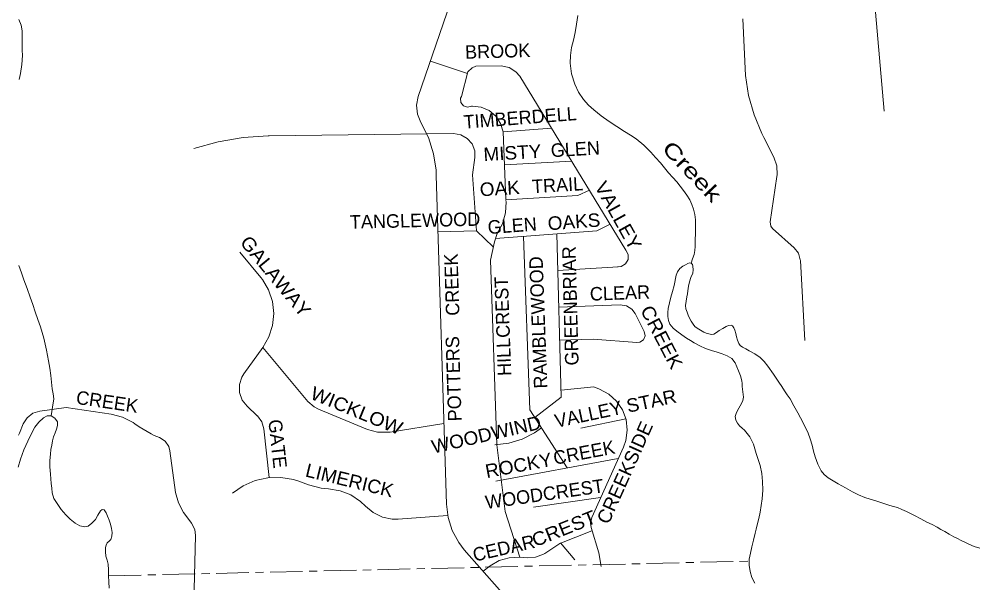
# Model space of a CAD drawing. Extents: x 3427609 to 3633543, y 2397145 to 2594380.
# Drawn here: x 3544552 to 3553538, y 2548071 to 2553365 of the extents above; entities that cross this region are included whole.
import ezdxf
from ezdxf.enums import TextEntityAlignment as Align

# ---------------------------------------------------------------- set-up
doc = ezdxf.new("R2010")
doc.units = 0
doc.header["$LTSCALE"] = 51
doc.linetypes.add('DASH_DOUBLE_DOT', pattern=[9.2, 5, -1.2, 0.3, -1.2, 0.3, -1.2])
doc.linetypes.add('LONG_DASH_SHORT_DASH', pattern=[9.9, 6, -1.2, 1.5, -1.2])
doc.layers.add('19', color=7, linetype='Continuous')
doc.layers.add('34', color=7, linetype='Continuous')
for name, color, linetype, lineweight in [('21', 7, 'Continuous', 13), ('37', 7, 'DASH_DOUBLE_DOT', 13), ('38', 7, 'Continuous', 13), ('52', 7, 'LONG_DASH_SHORT_DASH', 13)]:
    doc.layers.add(name, color=color, linetype=linetype, lineweight=lineweight)

msp = doc.modelspace()

# ---------------------------------------------------------------- linework, layer by layer
at = {"layer": '21'}
for p, q in [((3548757.98, 2552853.31), (3548410.43, 2552970.68)), ((3549092.29, 2552306.46), (3549548.03, 2552341.82)), ((3549118.82, 2551671.6), (3549092.29, 2552306.46)), ((3549105.29, 2551995.25), (3549736.76, 2552032.1)), ((3546818.71, 2550940.01), (3546623.73, 2551177.21)), ((3551924.48, 2550347.35), (3551881.77, 2551098.83)), ((3549605.17, 2551003.61), (3550170.97, 2551039.99)), ((3547260.82, 2549774.74), (3546839.4, 2550281.36)), ((3549823.49, 2549522.31), (3550244.44, 2549611.69)), ((3549026.09, 2549025.16), (3550172.81, 2549239.4)), ((3549377.22, 2548781.65), (3550007.5, 2548871.82)), ((3549765.55, 2548287.81), (3549631.8, 2548445.77))]:
    msp.add_line(p, q, dxfattribs=at)
for points in [[(3552668.47, 2552500.77), (3552587.17, 2553430.2), (3552573.21, 2553497.99), (3552535.63, 2553573.74), (3552530.36, 2553581.54), (3552477.52, 2553683), (3552446.94, 2553793.23), (3552439.97, 2553907.41), (3552501.13, 2555301.59), (3552406.91, 2556999.94)], [(3548728.84, 2548382.7), (3548676.43, 2548450.62), (3548615.21, 2548562.66), (3548575.98, 2548684.16), (3548560.14, 2548810.85), (3548465.98, 2551895.52), (3548463.25, 2551945.55), (3548438.92, 2552101.58), (3548391.27, 2552252.12), (3548321.39, 2552393.72), (3548320.56, 2552395.14), (3548289.09, 2552472.65), (3548280.8, 2552555.89), (3548296.37, 2552638.09), (3548869.05, 2554307.98)], [(3551881.76, 2551098.83), (3551881.32, 2551104.8), (3551863.74, 2551165.85), (3551824.94, 2551216.16), (3551620.25, 2551397.69), (3551603.36, 2551420.28), (3551597.51, 2551460.37), (3551661.94, 2551888.62), (3551663.71, 2551902.64), (3551660.37, 2551987.13), (3551633.54, 2552067.33), (3551540.43, 2552253.15), (3551520.9, 2552291.01), (3551447.12, 2552466.02), (3551395.98, 2552648.93), (3551368.29, 2552836.83), (3551343.33, 2553367.59)], [(3550167.68, 2551039.78), (3550200.6, 2551043.06), (3550241.44, 2551066.86), (3550265.68, 2551107.44), (3550267.25, 2551154.69), (3550245.77, 2551196.8), (3549250.46, 2552830.15), (3549212.89, 2552870.65), (3549148.47, 2552909.98), (3549075, 2552927.26), (3548837.18, 2552921.98), (3548801.29, 2552907.02), (3548762.18, 2552869.08), (3548700.96, 2552639.13), (3548694.47, 2552623.1), (3548696.01, 2552582.98), (3548719.73, 2552550.57), (3548757.5, 2552536.97), (3548796.43, 2552546.81), (3548807.07, 2552547.37), (3548888.08, 2552538.11), (3548962.94, 2552505.79), (3549025.23, 2552453.18), (3549069.62, 2552384.78), (3549092.29, 2552306.46)], [(3548842.18, 2551376.98), (3548806.83, 2551903.88), (3548827.87, 2552066.24), (3548825.96, 2552129.07), (3548801.52, 2552193.3), (3548756.62, 2552245.33), (3548696.65, 2552278.91), (3548628.83, 2552290), (3546898.39, 2552269.21), (3546889.39, 2552269.08), (3546653.01, 2552253.34), (3546419.43, 2552213.78), (3546191.05, 2552150.8)], [(3549118.96, 2551668.22), (3549794.15, 2551708.4), (3549903.13, 2551759.09)], [(3548906.51, 2548180.19), (3548971.98, 2548230.22), (3549056.67, 2548279.88), (3549150.85, 2548307.6), (3549248.94, 2548311.73), (3549250.4, 2548311.61), (3549113.24, 2548741.62), (3549034.85, 2549367.43), (3548974.37, 2551100.12), (3549011.75, 2551272.76), (3549037.3, 2551351.7), (3549087.55, 2551444.05), (3549115.62, 2551545.38), (3549120.05, 2551650.42), (3549119.09, 2551661.84)], [(3549021.73, 2551305.69), (3549972.3, 2551375.5), (3550098.28, 2551438.83)], [(3548999.72, 2551226.86), (3548842.07, 2551376.97), (3548482.06, 2551368.53)], [(3549391.54, 2549623.12), (3549636.65, 2549814.18), (3549596.06, 2551347.87)], [(3549693.57, 2549149.87), (3549344.41, 2549696.99), (3549283.68, 2551324.92)], [(3546839.4, 2550281.36), (3546895.85, 2550380.01), (3546930.39, 2550488.29), (3546941.49, 2550601.4), (3546928.65, 2550714.33), (3546892.46, 2550822.07), (3546834.5, 2550919.84), (3546818.72, 2550940)], [(3549622.48, 2550349.62), (3549939.22, 2550359.05), (3550347.92, 2550327.06), (3550375.95, 2550330.39), (3550409.88, 2550353.8), (3550425.52, 2550391.94), (3550417.77, 2550432.43), (3550330.56, 2550600.67), (3550301.3, 2550639.82), (3550250.87, 2550671.8), (3550191.96, 2550681.59), (3549614.24, 2550660.97)], [(3546786.38, 2549640.13), (3546691.03, 2549729.22), (3546645.52, 2549788.07), (3546620.97, 2549858.29), (3546619.89, 2549932.68), (3546642.4, 2550003.59), (3546661.31, 2550034.65), (3546839.4, 2550281.36)], [(3550221.14, 2549346.87), (3550243.13, 2549408.75), (3550256.67, 2549506.15), (3550246.31, 2549603.94), (3550212.66, 2549696.33), (3550157.69, 2549777.88), (3550084.68, 2549843.74), (3549997.92, 2549890.04), (3549944.97, 2549910.48), (3549638.44, 2549880.18)], [(3544545.17, 2549456.54), (3544554.33, 2549477.09), (3544589.49, 2549563.96), (3544625.78, 2549621.86), (3544679.73, 2549663.8), (3544744.8, 2549684.68), (3544745.93, 2549684.83), (3544991.93, 2549716.85), (3545162.16, 2549692.63), (3545415.56, 2549654.95), (3545522.2, 2549627), (3545620.29, 2549576.69), (3545638.81, 2549563.89), (3545677.91, 2549535.57), (3545789.39, 2549469.59), (3545819.41, 2549456.25), (3545870.19, 2549435.08), (3545921.1, 2549400.99), (3545955.19, 2549350.09), (3545965.82, 2549311.21), (3546020.37, 2548921.06), (3546046.29, 2548822.01), (3546094.49, 2548731.68), (3546105.6, 2548716.4)], [(3548537.06, 2549567.1), (3548032.62, 2549487.69), (3548011.39, 2549484.93), (3547914.01, 2549486.97), (3547820.06, 2549512.66), (3547360.39, 2549701.61), (3547319.41, 2549722.96), (3547260.83, 2549774.74)], [(3546898.44, 2549059.81), (3546847.86, 2549517.45), (3546828.6, 2549583.3), (3546787.99, 2549638.59), (3546786.37, 2549640.13)], [(3549014.08, 2549366.69), (3549144.99, 2549381.47), (3549271.07, 2549419.71), (3549388.14, 2549480.14), (3549453.05, 2549526.75)], [(3549917.78, 2548592.07), (3549912.03, 2548630.6), (3549923.79, 2548685.68), (3550221.14, 2549346.88)], [(3546553.97, 2548912.01), (3546653.86, 2548982.24), (3546765.54, 2549031.63), (3546884.7, 2549058.28), (3547006.78, 2549061.16), (3547127.08, 2549040.17), (3547175, 2549024.75)], [(3548571.76, 2548704.68), (3548108.86, 2548670.28), (3548053.08, 2548670.25), (3547959.76, 2548689.07), (3547874.07, 2548730.55), (3547801.41, 2548792.06), (3547755.8, 2548835.85), (3547665.12, 2548896.82), (3547563.33, 2548936.6), (3547455.33, 2548953.28), (3547385.39, 2548960.27), (3547266.91, 2548991.01), (3547175.01, 2549024.74)], [(3546208, 2548514.42), (3546200.35, 2548572.17), (3546170.29, 2548631.35), (3546105.59, 2548716.4)], [(3549484.28, 2548348.19), (3549623.95, 2548440.58), (3549925.01, 2548560.84)], [(3550014.02, 2548223.67), (3549989.96, 2548354), (3549917.79, 2548592.08)], [(3546371.06, 2547561.12), (3546289.62, 2547597.26), (3546281.32, 2547601.22), (3546230.9, 2547640.27), (3546198.31, 2547695.09), (3546188.07, 2547758.04), (3546208.01, 2548514.42)], [(3549464.36, 2547336.36), (3549471.22, 2547381.18), (3549466.75, 2547470.46), (3549438.79, 2547555.37), (3549389.34, 2547629.85), (3548728.83, 2548382.7)], [(3549250.41, 2548311.61), (3549318.77, 2548305.88), (3549397.43, 2548311.25), (3549470.89, 2548339.91), (3549484.28, 2548348.2)]]:
    msp.add_lwpolyline(points, dxfattribs=at)
at = {"layer": '37'}
for points in [[(3550857.4, 2551074.04), (3550870.72, 2551113.79), (3550884.04, 2551153.55), (3550891.47, 2551190.73), (3550893.62, 2551228.88), (3550895.72, 2551290.92), (3550897.29, 2551352.96), (3550898.38, 2551416.3), (3550898.31, 2551479.65), (3550891.85, 2551530.66), (3550878.57, 2551581), (3550864.5, 2551625.65), (3550844.52, 2551667.66), (3550815.18, 2551712.22), (3550784.12, 2551755.3), (3550753.81, 2551796.22), (3550722.49, 2551836.32), (3550683.92, 2551878.88), (3550645.01, 2551921.11), (3550606.93, 2551968.82), (3550568.7, 2552016.47), (3550524.04, 2552066.02), (3550477.87, 2552114.27), (3550412.25, 2552181.6), (3550340.56, 2552241.84), (3550286.97, 2552275.87), (3550233, 2552309.09), (3550159.79, 2552356.73), (3550086.87, 2552404.88), (3550013.99, 2552457.09), (3549943.24, 2552512.57), (3549892.84, 2552558.63), (3549847.13, 2552610.31), (3549800.37, 2552678.75), (3549764.93, 2552754.41), (3549735.09, 2552852.43), (3549722.88, 2552951.81), (3549724.4, 2553024.63), (3549734.19, 2553097.1), (3549752.2, 2553167.89), (3549769.26, 2553238.73), (3549782.75, 2553319.16), (3549793.54, 2553400.02)], [(3544552, 2552797.3), (3544564.47, 2552853.23), (3544577.23, 2552938.95), (3544582.03, 2553024.99), (3544581.42, 2553072.48), (3544580.81, 2553119.98), (3544579.95, 2553187.27), (3544579.08, 2553254.55), (3544569.68, 2553309.45), (3544550.04, 2553362.37)], [(3544851.97, 2549639.86), (3544864.11, 2549719.85), (3544876.26, 2549799.84), (3544872.14, 2549845.93), (3544861.91, 2549892.02), (3544855.51, 2549955.89), (3544848.42, 2550019.84), (3544838.48, 2550088.44), (3544826.9, 2550156.8), (3544817.34, 2550206.88), (3544807.18, 2550256.84), (3544795.11, 2550312.86), (3544782.03, 2550368.67), (3544768, 2550421.6), (3544751.7, 2550473.85), (3544727.1, 2550544.81), (3544702.47, 2550615.74), (3544679.34, 2550684.77), (3544655.91, 2550753.7), (3544626.72, 2550834.53), (3544597.2, 2550915.25), (3544573.07, 2550982.83), (3544549.36, 2551050.56)]]:
    msp.add_lwpolyline(points, dxfattribs=at)
at = {"layer": '38'}
for points in [[(3551455.77, 2548069.16), (3551428.01, 2548121.35), (3551410.9, 2548178.11), (3551401.29, 2548236.22), (3551402.83, 2548294.13), (3551412.63, 2548351.21), (3551425.09, 2548407.89), (3551441.43, 2548472.1), (3551457.68, 2548536.3), (3551467.74, 2548576.66), (3551477.72, 2548617.04), (3551491.24, 2548675.8), (3551503.88, 2548734.81), (3551515.5, 2548796.75), (3551524.68, 2548859.11), (3551530.31, 2548940.2), (3551527.87, 2549021.46), (3551519.92, 2549098.39), (3551503.51, 2549174.21), (3551485.2, 2549230.94), (3551466.5, 2549287.22), (3551454.3, 2549330.6), (3551441.68, 2549374), (3551406.69, 2549442.42), (3551358.34, 2549503.56), (3551335.31, 2549525.21), (3551311.69, 2549546.52), (3551291.14, 2549570.71), (3551275.46, 2549597.52), (3551271.55, 2549634.52), (3551282.42, 2549671.5), (3551305.64, 2549712.45), (3551328.79, 2549753.91), (3551343.19, 2549784.53), (3551349.06, 2549816.18), (3551343.15, 2549866.24), (3551337.24, 2549916.31), (3551334.92, 2549942.67), (3551332.61, 2549969.03), (3551319.91, 2550015.65), (3551301.14, 2550061.01), (3551287.16, 2550100), (3551271.16, 2550138.48), (3551239.27, 2550176.6), (3551195.27, 2550202.16), (3551149.24, 2550221.22), (3551102.59, 2550237.94), (3551046.78, 2550254.22), (3550991.51, 2550272.15), (3550937.55, 2550297.3), (3550885.43, 2550326.21), (3550850.02, 2550347.17), (3550815.08, 2550368.87), (3550768.68, 2550400.37), (3550723.35, 2550433.68), (3550687.06, 2550463.66), (3550656.62, 2550501.44), (3550643.59, 2550535.7), (3550639.92, 2550571.16), (3550638.99, 2550609.62), (3550642.89, 2550647.74), (3550654.87, 2550700.81), (3550667.87, 2550753.61), (3550682.44, 2550807.89), (3550696.78, 2550862.19), (3550703.3, 2550895.16), (3550709.1, 2550928.32), (3550716.66, 2550960.48), (3550728.05, 2550991.9), (3550750.13, 2551021.71), (3550780.06, 2551045.34), (3550803.17, 2551058.91), (3550827.16, 2551069.69), (3550842.31, 2551075.59), (3550857.4, 2551074.04), (3550868.51, 2551061.32), (3550873.58, 2551045.21), (3550876.37, 2551011.89), (3550871.79, 2550979.21), (3550855.62, 2550939.08), (3550841.21, 2550898.33), (3550833.45, 2550856.74), (3550826.47, 2550815.01), (3550822.21, 2550786.59), (3550817.98, 2550758.17), (3550810.05, 2550716.46), (3550803.25, 2550674.85), (3550807.58, 2550644.45), (3550818.51, 2550614.35), (3550828.6, 2550585.73), (3550840.31, 2550557.88), (3550856.96, 2550528.23), (3550876.62, 2550500.29), (3550893.28, 2550480.08), (3550912.66, 2550462.47), (3550943.62, 2550442.82), (3550976.36, 2550426.34), (3550999.3, 2550416.49)], [(3550999.3, 2550416.49), (3551022.69, 2550408.45), (3551047.53, 2550403.27), (3551071.44, 2550407.75), (3551096.46, 2550423.68), (3551121.08, 2550440.05), (3551153.63, 2550459.86), (3551186.44, 2550479.15), (3551208.76, 2550488.98), (3551232.53, 2550490.91), (3551245.66, 2550483.87), (3551258.45, 2550464.66), (3551265.94, 2550443.22), (3551274.91, 2550411.65), (3551283.88, 2550380.11), (3551293.24, 2550349.03), (3551304.42, 2550318.35), (3551318.35, 2550299.59), (3551337.77, 2550285.79), (3551369.62, 2550268.28), (3551401.45, 2550250.97), (3551453.3, 2550221.46), (3551503.67, 2550188.94), (3551543.82, 2550150.26), (3551577.19, 2550105.42), (3551629.4, 2550030.53), (3551680.55, 2549954.99), (3551706.74, 2549915.07), (3551732.94, 2549875.16), (3551759.34, 2549836.73), (3551785.31, 2549797.98), (3551822.11, 2549733.73), (3551856.79, 2549668.25), (3551907.8, 2549574.2), (3551955.38, 2549478.17), (3551975.22, 2549422.31), (3551991.08, 2549365.15), (3552005.65, 2549309.29), (3552020.18, 2549253.36), (3552044.47, 2549186.77), (3552078.49, 2549123.46), (3552106.49, 2549087.18), (3552141.23, 2549058.29), (3552189.3, 2549028.4), (3552238.14, 2549000.15), (3552304.98, 2548963.13), (3552372.13, 2548926.64), (3552428.18, 2548896.97), (3552486.12, 2548871.35), (3552537.55, 2548855.64), (3552589.25, 2548840.99), (3552654.73, 2548819.37), (3552720.22, 2548797.79), (3552756.73, 2548788.22), (3552792.92, 2548777.6), (3552834.99, 2548759.73), (3552876.39, 2548740.4), (3552914.3, 2548722.7), (3552951.93, 2548704.42), (3553011.04, 2548672.98), (3553069.98, 2548641.26), (3553117.11, 2548617.57), (3553164.11, 2548593.63), (3553201.39, 2548573.23), (3553238.41, 2548552.36), (3553279.43, 2548528.24), (3553320.7, 2548504.57), (3553355.03, 2548486.91), (3553389.65, 2548469.82), (3553425.35, 2548452.3), (3553461.22, 2548435.11), (3553512.01, 2548413.09), (3553564.47, 2548395.52)], [(3544542.39, 2549158.11), (3544563.42, 2549233.74), (3544595.58, 2549318.88), (3544632.4, 2549402.19), (3544664.64, 2549468.69), (3544700.52, 2549533.69), (3544736.25, 2549580.19), (3544781.08, 2549620.49), (3544815.73, 2549639.2), (3544851.97, 2549639.86), (3544887.05, 2549618.56), (3544910.64, 2549583.87), (3544912.99, 2549548.53), (3544903.64, 2549513.85), (3544888.84, 2549479), (3544875.56, 2549443.56), (3544866.15, 2549404.7), (3544858.12, 2549365.48), (3544850.73, 2549321.97), (3544844.74, 2549278.22), (3544839.24, 2549219.46), (3544839.67, 2549160.72), (3544842.74, 2549126.45), (3544845.81, 2549092.18), (3544849.67, 2549048.03), (3544853.53, 2549003.87), (3544857.35, 2548960.37), (3544861.23, 2548916.88), (3544877.82, 2548864.5), (3544907.31, 2548815.86), (3544946.78, 2548760.63), (3544990.35, 2548708.72), (3545031.4, 2548668.1), (3545076.95, 2548631.96), (3545121.15, 2548607.77), (3545169.27, 2548598.2), (3545198.5, 2548604.48), (3545235.38, 2548631.39)], [(3545235.38, 2548631.39), (3545267.51, 2548667.37), (3545290.78, 2548708.02), (3545313.89, 2548748.45), (3545331.92, 2548760.45), (3545349.33, 2548758.14), (3545367.35, 2548729.38), (3545381.72, 2548697.85), (3545396.19, 2548660.17), (3545409.04, 2548621.67), (3545417.9, 2548582.88), (3545423.2, 2548544), (3545422.79, 2548510.94), (3545413.51, 2548477.9), (3545396.53, 2548461.27), (3545378.36, 2548445.78), (3545367.59, 2548425.16), (3545361.79, 2548403.35), (3545361.47, 2548362.33), (3545366.78, 2548321.6), (3545377.83, 2548284.98), (3545386.16, 2548247.95), (3545388.87, 2548191.91), (3545391.55, 2548135.86), (3545394.28, 2548079.16), (3545396.96, 2548022.45)]]:
    msp.add_lwpolyline(points, dxfattribs=at)
at = {"layer": '52'}
msp.add_line((3545391.5, 2548136.99), (3551404.18, 2548274.78), dxfattribs=at)

# ---------------------------------------------------------------- texts
at = {"layer": '19'}
for s, rotation, p in [('BROOK', 1.712, (3549043.47, 2553001.28)), ('TIMBERDELL', 4.437, (3549257.12, 2552376.11)), ('GLEN', 3.339, (3549774.02, 2552081.45)), ('TRAIL', 3.406, (3549607.16, 2551744)), ('GLEN', 4.2, (3549182.86, 2551363.1)), ('CREEK', 91.748, (3548674.58, 2550873.1)), ('GREENBRIAR', 91.516, (3549787.05, 2550674.05)), ('RAMBLEWOOD', 92.137, (3549486.23, 2550519.33)), ('HILLCREST', 92.015, (3549153.75, 2550482.42)), ('CLEAR', 2.044, (3550191.07, 2550730.61)), ('POTTERS', 91.748, (3548691.26, 2549989.57)), ('CREEK', 351.542, (3545368.6, 2549709.89)), ('VALLEY', 11.988, (3549905.57, 2549592.99)), ('GATE', 276.307, (3546914.65, 2549369.83)), ('CREEK', 10.583, (3549863.68, 2549232.99)), ('CEDAR', 12.962, (3549113.8, 2548335.88))]:
    msp.add_text(s, height=126.7, rotation=rotation, dxfattribs=at).set_placement(p, align=Align.CENTER)
for s, rotation, width, p in [('MISTY', 3.339, 1.05, (3549183.13, 2552047.3)), ('OAK', 3.406, 1.05, (3549064.9, 2551711.96)), ('VALLEY', 299.011, 1.1, (3550117.6, 2551488.42)), ('OAKS', 4.2, 1.05, (3549762.25, 2551399.79)), ('GALAWAY', 309.42, 1.1, (3546909.57, 2550909.46)), ('WICKLOW', 337.655, 1.1, (3547694.55, 2549630.22)), ('STAR', 11.989, 1.05, (3550497.32, 2549717.08)), ('WOODWIND', 12.962, 1.05, (3548949.26, 2549401.95)), ('CREEKSIDE', 65.786, 1.05, (3550292.43, 2549080.77)), ('ROCKY', 10.583, 1.05, (3549249.65, 2549112.84)), ('LIMERICK', 346.335, 1.05, (3547637.37, 2548972.38)), ('CREST', 21.775, 1.1, (3549686.73, 2548522.72))]:
    msp.add_text(s, height=126.7, rotation=rotation, dxfattribs=dict(at, width=width)).set_placement(p, align=Align.CENTER)
for s, rotation, p in [('TANGLEWOOD', 1.342, (3548879.8, 2551425.3)), ('WOODCREST', 8.141, (3550044.03, 2548922.55))]:
    msp.add_text(s, height=126.7, rotation=rotation, dxfattribs=at).set_placement(p, align=Align.RIGHT)
at = {"layer": '19', "width": 1.1}
msp.add_text('CREEK', height=126.7, rotation=297.399, dxfattribs=at).set_placement((3550376.35, 2550634.75))
at = {"layer": '34', "width": 1.4}
msp.add_text('Creek', height=139.9, rotation=313.288, dxfattribs=at).set_placement((3550814.05, 2551886.87), align=Align.CENTER)

doc.saveas('drawing.dxf')
